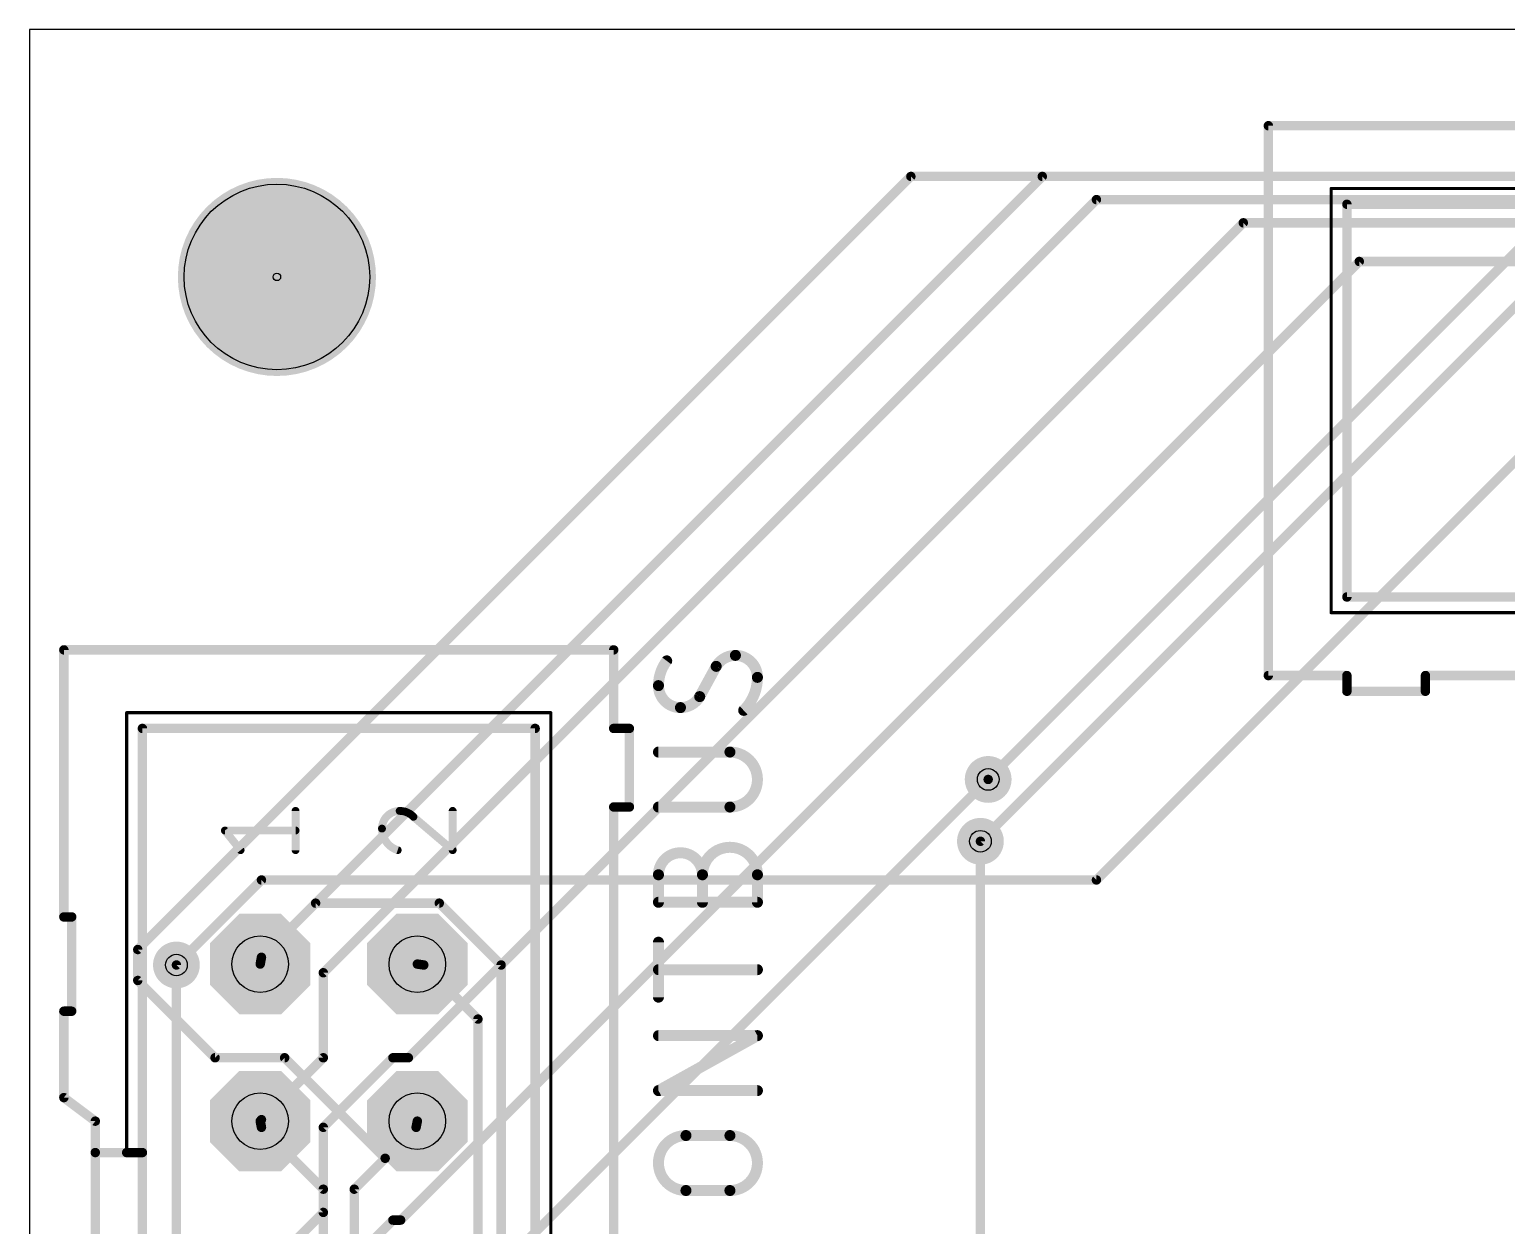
# Model space of a CAD drawing. Extents: x 0 to 200, y 0 to 49.
# Drawn here: x 0 to 23.88, y 28.66 to 48 of the extents above; entities that cross this region are included whole.
import ezdxf

# ---------------------------------------------------------------- set-up
doc = ezdxf.new("R2010")
doc.units = 0
for name, color, linetype in [('1', 12, 'CONTINUOUS'), ('16', 132, 'CONTINUOUS'), ('17', 110, 'CONTINUOUS'), ('18', 110, 'CONTINUOUS'), ('20', 31, 'CONTINUOUS'), ('21', 253, 'CONTINUOUS'), ('25', 253, 'CONTINUOUS'), ('29', 253, 'CONTINUOUS'), ('30', 253, 'CONTINUOUS'), ('44', 253, 'CONTINUOUS'), ('51', 253, 'CONTINUOUS')]:
    doc.layers.add(name, color=color, linetype=linetype)

# ---------------------------------------------------------------- blocks, each defined once
blk = doc.blocks.new('RECT')
blk.add_solid([(-0.5, -0.5), (0.5, -0.5), (-0.5, 0.5), (0.5, 0.5)])
blk = doc.blocks.new('OCTAGONP')
at = {"const_width": 0.5}
blk.add_lwpolyline([(-0.25, -0.1036), (-0.25, 0.1036), (-0.1036, 0.25), (0.1036, 0.25), (0.25, 0.1036), (0.25, -0.1036), (0.1036, -0.25), (-0.1036, -0.25), (-0.25, -0.1036), (-0.25, 0.1036)], dxfattribs=at)
blk = doc.blocks.new('ROUNDV')
at = {"const_width": 0.5}
blk.add_lwpolyline([(0, -0.25, 1), (0, 0.25, 1), (0, -0.25)], format="xyb", dxfattribs=at)

msp = doc.modelspace()

# ---------------------------------------------------------------- linework, layer by layer
at = {"layer": '1', "const_width": 0.1524}
for points in [[(3.75, 33), (16.375, 45.625)], [(16.375, 45.625), (39.375, 45.625)], [(4.75, 32.75), (17.25, 45.25)], [(17.25, 45.25), (37.25, 45.25)], [(6.125, 31.375), (19.625, 44.875)], [(19.625, 44.875), (35, 44.875)], [(6, 28.75), (21.5, 44.25)], [(21.5, 44.25), (26, 44.25)], [(6.875, 27.25), (15.5, 35.875)], [(15.375, 27.125), (15.375, 34.875)], [(3.75, 33), (3.73, 32.89)], [(2.375, 32.875), (2.375, 24.75)], [(4.75, 31.375), (4.75, 32.75)], [(3.75, 30.375), (4.75, 31.375)], [(4.75, 30.25), (5.875, 31.375)], [(5.875, 31.375), (6.125, 31.375)], [(3.75, 30.375), (3.73, 30.35)], [(4.75, 28.875), (4.75, 30.25)], [(3.75, 27.875), (4.75, 28.875)], [(4.75, 27.625), (5.875, 28.75)], [(5.875, 28.75), (6, 28.75)]]:
    msp.add_lwpolyline(points, dxfattribs=at)
at = {"layer": '1', "const_width": 0.0762}
for points in [[(16.375, 45.6631, 1), (16.375, 45.5869)], [(16.4019, 45.5981, 1), (16.3481, 45.6519)], [(17.25, 45.2881, 1), (17.25, 45.2119)], [(17.2769, 45.2231, 1), (17.2231, 45.2769)], [(19.625, 44.9131, 1), (19.625, 44.8369)], [(19.6519, 44.8481, 1), (19.5981, 44.9019)], [(21.5, 44.2881, 1), (21.5, 44.2119)], [(21.5269, 44.2231, 1), (21.4731, 44.2769)], [(15.5269, 35.8481, 1), (15.4731, 35.9019)], [(15.4131, 34.875, 1), (15.3369, 34.875)], [(3.7231, 33.0269, 1), (3.7769, 32.9731)], [(3.7875, 32.9932, 1), (3.7125, 33.0068)], [(2.4131, 32.875, 1), (2.3369, 32.875)], [(3.6925, 32.8968, 1), (3.7675, 32.8832)], [(4.7881, 32.75, 1), (4.7119, 32.75)], [(4.7231, 32.7769, 1), (4.7769, 32.7231)], [(4.7119, 31.375, 1), (4.7881, 31.375)], [(4.7769, 31.3481, 1), (4.7231, 31.4019)], [(5.875, 31.4131, 1), (5.875, 31.3369)], [(5.9019, 31.3481, 1), (5.8481, 31.4019)], [(6.0981, 31.4019, 1), (6.1519, 31.3481)], [(6.125, 31.3369, 1), (6.125, 31.4131)], [(3.7002, 30.3738, 1), (3.7598, 30.3262)], [(3.7231, 30.4019, 1), (3.7769, 30.3481)], [(3.7798, 30.3512, 1), (3.7202, 30.3988)], [(4.7881, 30.25, 1), (4.7119, 30.25)], [(4.7231, 30.2769, 1), (4.7769, 30.2231)], [(4.7119, 28.875, 1), (4.7881, 28.875)], [(4.7769, 28.8481, 1), (4.7231, 28.9019)], [(5.875, 28.7881, 1), (5.875, 28.7119)], [(5.9019, 28.7231, 1), (5.8481, 28.7769)], [(5.9731, 28.7769, 1), (6.0269, 28.7231)], [(6, 28.7119, 1), (6, 28.7881)]]:
    msp.add_lwpolyline(points, format="xyb", dxfattribs=at)
at = {"layer": '16', "const_width": 0.1524}
for points in [[(1.75, 33.125), (14.25, 45.625)], [(14.25, 45.625), (36.875, 45.625)], [(15.5, 35.875), (24.875, 45.25)], [(15.375, 34.875), (25.375, 44.875)], [(24.75, 41.75), (17.25, 34.25)], [(3.75, 34.25), (2.375, 32.875)], [(17.25, 34.25), (3.75, 34.25)], [(3.75, 33), (4.625, 33.875)], [(4.625, 33.875), (6.625, 33.875)], [(6.625, 33.875), (7.625, 32.875)], [(1.75, 32.625), (1.75, 33.125)], [(3.75, 33), (3.73, 32.89)], [(6.375, 32.875), (6.27, 32.89)], [(6.375, 32.875), (7.25, 32)], [(7.625, 32.875), (7.625, 24.875)], [(3, 31.375), (1.75, 32.625)], [(7.25, 32), (7.25, 24.375)], [(4.125, 31.375), (3, 31.375)], [(5.75, 29.75), (4.125, 31.375)], [(3.75, 30.25), (3.73, 30.35)], [(6.25, 30.25), (6.27, 30.35)], [(3.75, 30.25), (4.75, 29.25)], [(6.25, 30.25), (5.75, 29.75)], [(5.75, 29.75), (5.25, 29.25)], [(4.75, 29.25), (4.75, 22.375)], [(5.25, 29.25), (5.25, 22.375)]]:
    msp.add_lwpolyline(points, dxfattribs=at)
at = {"layer": '16', "const_width": 0.0762}
for points in [[(14.25, 45.6631, 1), (14.25, 45.5869)], [(14.2769, 45.5981, 1), (14.2231, 45.6519)], [(15.4731, 35.9019, 1), (15.5269, 35.8481)], [(15.3481, 34.9019, 1), (15.4019, 34.8481)], [(3.75, 34.2881, 1), (3.75, 34.2119)], [(3.7769, 34.2231, 1), (3.7231, 34.2769)], [(17.2231, 34.2769, 1), (17.2769, 34.2231)], [(17.25, 34.2119, 1), (17.25, 34.2881)], [(4.625, 33.9131, 1), (4.625, 33.8369)], [(4.6519, 33.8481, 1), (4.5981, 33.9019)], [(6.6519, 33.9019, 1), (6.5981, 33.8481)], [(6.625, 33.8369, 1), (6.625, 33.9131)], [(1.7881, 33.125, 1), (1.7119, 33.125)], [(1.7231, 33.1519, 1), (1.7769, 33.0981)], [(3.7231, 33.0269, 1), (3.7769, 32.9731)], [(3.7875, 32.9932, 1), (3.7125, 33.0068)], [(6.2754, 32.9277, 1), (6.2646, 32.8523)], [(2.3481, 32.9019, 1), (2.4019, 32.8481)], [(3.6925, 32.8968, 1), (3.7675, 32.8832)], [(6.4019, 32.9019, 1), (6.3481, 32.8481)], [(6.3696, 32.8373, 1), (6.3804, 32.9127)], [(7.6631, 32.875, 1), (7.5869, 32.875)], [(7.5981, 32.8481, 1), (7.6519, 32.9019)], [(1.7119, 32.625, 1), (1.7881, 32.625)], [(1.7769, 32.6519, 1), (1.7231, 32.5981)], [(7.2881, 32, 1), (7.2119, 32)], [(7.2231, 31.9731, 1), (7.2769, 32.0269)], [(3, 31.4131, 1), (3, 31.3369)], [(2.9731, 31.3481, 1), (3.0269, 31.4019)], [(4.1519, 31.4019, 1), (4.0981, 31.3481)], [(4.125, 31.3369, 1), (4.125, 31.4131)], [(3.7674, 30.3575, 1), (3.6926, 30.3425)], [(6.3074, 30.3425, 1), (6.2326, 30.3575)], [(3.7769, 30.2769, 1), (3.7231, 30.2231)], [(3.7126, 30.2425, 1), (3.7874, 30.2575)], [(6.2126, 30.2575, 1), (6.2874, 30.2425)], [(6.2769, 30.2231, 1), (6.2231, 30.2769)], [(5.7231, 29.7769, 1), (5.7769, 29.7231)], [(5.7769, 29.7231, 1), (5.7231, 29.7769)], [(5.7231, 29.7231, 1), (5.7769, 29.7769)], [(4.7881, 29.25, 1), (4.7119, 29.25)], [(4.7231, 29.2231, 1), (4.7769, 29.2769)], [(5.2881, 29.25, 1), (5.2119, 29.25)], [(5.2231, 29.2769, 1), (5.2769, 29.2231)]]:
    msp.add_lwpolyline(points, format="xyb", dxfattribs=at)
at = {"layer": '20'}
for p, q in [((200, 48), (0, 48)), ((0, 48), (0, 0))]:
    msp.add_line(p, q, dxfattribs=at)
for radius in [1.5, 0.06]:
    msp.add_circle((4, 44), radius, dxfattribs=at)
at = {"layer": '21'}
for points, const_width in [([(20.03, 46.445), (24.729, 46.445)], 0.1524), ([(20.03, 46.445), (20.03, 37.555)], 0.1524), ([(25.618, 45.429), (21.046, 45.429)], 0.0508), ([(21.046, 45.429), (21.046, 38.571)], 0.0508), ([(21.3, 45.175), (21.3, 38.825)], 0.1524), ([(21.3, 45.175), (25.618, 45.175)], 0.1524), ([(46.7, 38.825), (21.3, 38.825)], 0.1524), ([(21.046, 38.571), (46.954, 38.571)], 0.0508), ([(9.445, 37.97), (0.555, 37.97)], 0.1524), ([(0.555, 37.97), (0.555, 33.652)], 0.1524), ([(9.445, 37.97), (9.445, 36.7)], 0.1524), ([(21.3, 37.555), (20.03, 37.555)], 0.1524), ([(21.3, 37.555), (21.3, 37.301)], 0.1524), ([(22.57, 37.555), (22.57, 37.301)], 0.1524), ([(33.365, 37.555), (22.57, 37.555)], 0.1524), ([(21.3, 37.301), (22.57, 37.301)], 0.1524), ([(8.429, 36.954), (1.571, 36.954)], 0.0508), ([(1.571, 36.954), (1.571, 29.842)], 0.0508), ([(8.175, 36.7), (1.825, 36.7)], 0.1524), ([(1.825, 29.842), (1.825, 36.7)], 0.1524), ([(8.175, 36.7), (8.175, 11.3)], 0.1524), ([(8.429, 11.046), (8.429, 36.954)], 0.0508), ([(9.699, 36.7), (9.445, 36.7)], 0.1524), ([(9.699, 35.43), (9.699, 36.7)], 0.1524), ([(4.3015, 34.7315), (4.3015, 35.3665)], 0.127), ([(6.8415, 34.7315), (6.8415, 35.3665)], 0.127), ([(9.699, 35.43), (9.445, 35.43)], 0.1524), ([(9.445, 35.43), (9.445, 24.635)], 0.1524), ([(3.4125, 34.7315), (3.1585, 35.049)], 0.127), ([(3.1585, 35.049), (4.3015, 35.049)], 0.127), ([(6.2065, 35.2713), (6.8415, 34.7315)], 0.127), ([(0.682, 33.652), (0.555, 33.652)], 0.1524), ([(0.682, 33.652), (0.682, 32.128)], 0.1524), ([(0.555, 32.128), (0.682, 32.128)], 0.1524), ([(0.555, 32.128), (0.555, 30.731)], 0.1524), ([(0.555, 30.731), (1.063, 30.35)], 0.1524), ([(1.063, 29.842), (1.063, 30.35)], 0.1524), ([(1.571, 29.842), (1.063, 29.842)], 0.1524), ([(1.063, 28.318), (1.063, 29.842)], 0.1524), ([(1.825, 29.842), (1.571, 29.842)], 0.1524), ([(1.825, 28.318), (1.825, 29.842)], 0.1524)]:
    msp.add_lwpolyline(points, dxfattribs=dict(at, const_width=const_width))
for points, const_width in [([(20.03, 46.4831, 1), (20.03, 46.4069)], 0.0762), ([(20.0681, 46.445, 1), (19.9919, 46.445)], 0.0762), ([(21.046, 45.4417, 1), (21.046, 45.4163)], 0.0254), ([(21.0587, 45.429, 1), (21.0333, 45.429)], 0.0254), ([(21.3381, 45.175, 1), (21.2619, 45.175)], 0.0762), ([(21.3, 45.2131, 1), (21.3, 45.1369)], 0.0762), ([(21.3, 38.8631, 1), (21.3, 38.7869)], 0.0762), ([(21.2619, 38.825, 1), (21.3381, 38.825)], 0.0762), ([(21.046, 38.5837, 1), (21.046, 38.5583)], 0.0254), ([(21.0333, 38.571, 1), (21.0587, 38.571)], 0.0254), ([(0.555, 38.0081, 1), (0.555, 37.9319)], 0.0762), ([(0.5931, 37.97, 1), (0.5169, 37.97)], 0.0762), ([(9.4831, 37.97, 1), (9.4069, 37.97)], 0.0762), ([(9.445, 37.9319, 1), (9.445, 38.0081)], 0.0762), ([(20.03, 37.5931, 1), (20.03, 37.5169)], 0.0762), ([(19.9919, 37.555, 1), (20.0681, 37.555)], 0.0762), ([(21.3381, 37.555, 1), (21.2619, 37.555)], 0.0762), ([(21.3, 37.5169, 1), (21.3, 37.5931)], 0.0762), ([(22.6081, 37.555, 1), (22.5319, 37.555)], 0.0762), ([(22.57, 37.5931, 1), (22.57, 37.5169)], 0.0762), ([(21.3, 37.3391, 1), (21.3, 37.2629)], 0.0762), ([(21.2619, 37.301, 1), (21.3381, 37.301)], 0.0762), ([(22.5319, 37.301, 1), (22.6081, 37.301)], 0.0762), ([(22.57, 37.2629, 1), (22.57, 37.3391)], 0.0762), ([(1.571, 36.9667, 1), (1.571, 36.9413)], 0.0254), ([(1.5837, 36.954, 1), (1.5583, 36.954)], 0.0254), ([(1.825, 36.7381, 1), (1.825, 36.6619)], 0.0762), ([(1.8631, 36.7, 1), (1.7869, 36.7)], 0.0762), ([(8.2131, 36.7, 1), (8.1369, 36.7)], 0.0762), ([(8.175, 36.6619, 1), (8.175, 36.7381)], 0.0762), ([(8.4417, 36.954, 1), (8.4163, 36.954)], 0.0254), ([(8.429, 36.9413, 1), (8.429, 36.9667)], 0.0254), ([(9.445, 36.7381, 1), (9.445, 36.6619)], 0.0762), ([(9.7371, 36.7, 1), (9.6609, 36.7)], 0.0762), ([(9.699, 36.6619, 1), (9.699, 36.7381)], 0.0762), ([(9.4069, 36.7, 1), (9.4831, 36.7)], 0.0762), ([(4.3332, 35.3665, 1), (4.2698, 35.3665)], 0.0635), ([(5.9843, 35.3665, 0.4142), (5.6985, 35.0808)], 0.127), ([(6.2065, 35.2713, 0.2053), (5.9843, 35.3665)], 0.127), ([(5.9842, 35.3982, 1), (5.9843, 35.3348)], 0.0635), ([(5.9843, 35.3347, 1), (5.9843, 35.3983)], 0.0635), ([(6.8732, 35.3665, 1), (6.8098, 35.3665)], 0.0635), ([(9.445, 35.4681, 1), (9.445, 35.3919)], 0.0762), ([(9.4831, 35.43, 1), (9.4069, 35.43)], 0.0762), ([(9.6609, 35.43, 1), (9.7371, 35.43)], 0.0762), ([(9.699, 35.3919, 1), (9.699, 35.4681)], 0.0762), ([(3.1585, 35.0808, 1), (3.1585, 35.0172)], 0.0635), ([(3.1833, 35.0688, 1), (3.1337, 35.0292)], 0.0635), ([(4.3015, 35.0172, 1), (4.3015, 35.0808)], 0.0635), ([(5.6985, 35.0808, 0.3252), (5.9525, 34.7315)], 0.127), ([(5.7302, 35.0807, 1), (5.6668, 35.0808)], 0.0635), ([(5.6668, 35.0808, 1), (5.7302, 35.0808)], 0.0635), ([(6.2271, 35.2954, 1), (6.1859, 35.2471)], 0.0635), ([(6.1835, 35.2494, 1), (6.2295, 35.2931)], 0.0635), ([(3.3877, 34.7117, 1), (3.4373, 34.7513)], 0.0635), ([(4.2698, 34.7315, 1), (4.3332, 34.7315)], 0.0635), ([(5.9427, 34.7013, 1), (5.9623, 34.7617)], 0.0635), ([(6.8098, 34.7315, 1), (6.8732, 34.7315)], 0.0635), ([(6.8209, 34.7073, 1), (6.8621, 34.7557)], 0.0635), ([(0.555, 33.6901, 1), (0.555, 33.6139)], 0.0762), ([(0.5169, 33.652, 1), (0.5931, 33.652)], 0.0762), ([(0.7201, 33.652, 1), (0.6439, 33.652)], 0.0762), ([(0.682, 33.6139, 1), (0.682, 33.6901)], 0.0762), ([(0.555, 32.1661, 1), (0.555, 32.0899)], 0.0762), ([(0.5931, 32.128, 1), (0.5169, 32.128)], 0.0762), ([(0.6439, 32.128, 1), (0.7201, 32.128)], 0.0762), ([(0.682, 32.0899, 1), (0.682, 32.1661)], 0.0762), ([(0.5779, 30.7615, 1), (0.5321, 30.7005)], 0.0762), ([(0.5169, 30.731, 1), (0.5931, 30.731)], 0.0762), ([(1.1011, 30.35, 1), (1.0249, 30.35)], 0.0762), ([(1.0401, 30.3195, 1), (1.0859, 30.3805)], 0.0762), ([(1.063, 29.8801, 1), (1.063, 29.8039)], 0.0762), ([(1.1011, 29.842, 1), (1.0249, 29.842)], 0.0762), ([(1.0249, 29.842, 1), (1.1011, 29.842)], 0.0762), ([(1.571, 29.8801, 1), (1.571, 29.8039)], 0.0762), ([(1.571, 29.8039, 1), (1.571, 29.8801)], 0.0762), ([(1.5583, 29.842, 1), (1.5837, 29.842)], 0.0254), ([(1.8631, 29.842, 1), (1.7869, 29.842)], 0.0762), ([(1.7869, 29.842, 1), (1.8631, 29.842)], 0.0762), ([(1.825, 29.8039, 1), (1.825, 29.8801)], 0.0762)]:
    msp.add_lwpolyline(points, format="xyb", dxfattribs=dict(at, const_width=const_width))
at = {"layer": '25'}
for points, const_width in [([(11.4135, 37.8811, 0.2656), (11.1024, 37.7033)], 0.1778), ([(11.4135, 37.9256, 1), (11.4135, 37.8367)], 0.0889), ([(11.7691, 37.5255, 0.4142), (11.4135, 37.8811)], 0.1778), ([(11.4135, 37.8367, 1), (11.4135, 37.9256)], 0.0889), ([(10.3023, 37.7922, 0.1623), (10.1689, 37.3922)], 0.1778), ([(10.3378, 37.7655, 1), (10.2667, 37.8189)], 0.0889), ([(11.0641, 37.7259, 1), (11.1406, 37.6807)], 0.0889), ([(11.1414, 37.682, 1), (11.0633, 37.7246)], 0.0889), ([(11.5469, 36.9921, 0.2), (11.7691, 37.5255)], 0.1778), ([(11.8135, 37.5255, 1), (11.7247, 37.5255)], 0.0889), ([(11.7247, 37.5255, 1), (11.8135, 37.5255)], 0.0889), ([(10.1689, 37.3922, 0.4142), (10.5245, 37.0365)], 0.1778), ([(10.2134, 37.3922, 1), (10.1245, 37.3922)], 0.0889), ([(10.1245, 37.3921, 1), (10.2134, 37.3922)], 0.0889), ([(10.5245, 37.0365, 0.2656), (10.8357, 37.2144)], 0.1778), ([(10.7966, 37.2356, 1), (10.8747, 37.1931)], 0.0889), ([(10.8739, 37.1918, 1), (10.7974, 37.2369)], 0.0889), ([(10.5245, 37.081, 1), (10.5245, 36.9921)], 0.0889), ([(10.5245, 36.9921, 1), (10.5245, 37.081)], 0.0889), ([(11.5156, 37.0237, 1), (11.5781, 36.9605)], 0.0889), ([(10.1689, 36.3624, 1), (10.1689, 36.2735)], 0.0889), ([(11.3246, 35.429, 1), (11.3246, 36.318)], 0.1778), ([(11.3246, 36.3624, 1), (11.3246, 36.2735)], 0.0889), ([(11.3246, 36.2735, 1), (11.3246, 36.3624)], 0.0889), ([(10.1689, 35.4734, 1), (10.1689, 35.3845)], 0.0889), ([(11.3246, 35.4734, 1), (11.3246, 35.3845)], 0.0889), ([(11.3246, 35.3845, 1), (11.3246, 35.4734)], 0.0889), ([(11.7691, 34.3336, 1), (10.8801, 34.3336)], 0.1778), ([(10.8801, 34.3336, 1), (10.1689, 34.3336)], 0.1778), ([(10.2134, 34.3336, 1), (10.1245, 34.3336)], 0.0889), ([(10.9245, 34.3336, 1), (10.8357, 34.3336)], 0.0889), ([(11.8135, 34.3336, 1), (11.7247, 34.3336)], 0.0889), ([(10.1245, 34.3336, 1), (10.2134, 34.3336)], 0.0889), ([(10.8357, 34.3336, 1), (10.9245, 34.3336)], 0.0889), ([(10.8357, 34.3336, 1), (10.9245, 34.3336)], 0.0889), ([(11.7247, 34.3336, 1), (11.8135, 34.3336)], 0.0889), ([(10.1689, 33.9335, 1), (10.1689, 33.8446)], 0.0889), ([(10.1245, 33.8891, 1), (10.2134, 33.8891)], 0.0889), ([(10.8357, 33.8891, 1), (10.9245, 33.8891)], 0.0889), ([(11.7247, 33.8891, 1), (11.8135, 33.8891)], 0.0889), ([(11.7691, 33.8446, 1), (11.7691, 33.9335)], 0.0889), ([(10.2134, 33.2438, 1), (10.1245, 33.2438)], 0.0889), ([(10.1689, 32.8438, 1), (10.1689, 32.7549)], 0.0889), ([(11.7691, 32.7549, 1), (11.7691, 32.8438)], 0.0889), ([(10.1245, 32.3548, 1), (10.2134, 32.3548)], 0.0889), ([(10.1689, 31.7773, 1), (10.1689, 31.6884)], 0.0889), ([(11.7907, 31.694, 1), (11.7475, 31.7717)], 0.0889), ([(11.7691, 31.6884, 1), (11.7691, 31.7773)], 0.0889), ([(10.1689, 30.8883, 1), (10.1689, 30.7994)], 0.0889), ([(10.1473, 30.8827, 1), (10.1905, 30.805)], 0.0889), ([(11.7691, 30.7994, 1), (11.7691, 30.8883)], 0.0889), ([(10.6134, 30.1176, 1), (10.6134, 29.2286)], 0.1778), ([(10.6134, 30.162, 1), (10.6134, 30.0731)], 0.0889), ([(10.6134, 30.0731, 1), (10.6134, 30.162)], 0.0889), ([(11.3246, 29.2286, 1), (11.3246, 30.1176)], 0.1778), ([(11.3246, 30.162, 1), (11.3246, 30.0731)], 0.0889), ([(11.3246, 30.0731, 1), (11.3246, 30.162)], 0.0889), ([(10.6134, 29.273, 1), (10.6134, 29.1841)], 0.0889), ([(10.6134, 29.1841, 1), (10.6134, 29.273)], 0.0889), ([(11.3246, 29.273, 1), (11.3246, 29.1841)], 0.0889), ([(11.3246, 29.1841, 1), (11.3246, 29.273)], 0.0889)]:
    msp.add_lwpolyline(points, format="xyb", dxfattribs=dict(at, const_width=const_width))
at = {"layer": '25', "const_width": 0.1778}
for points in [[(11.1024, 37.7033), (10.8357, 37.2144)], [(11.3246, 36.318), (10.1689, 36.318)], [(10.1689, 35.429), (11.3246, 35.429)], [(10.1689, 33.8891), (10.1689, 34.3336)], [(10.8801, 33.8891), (10.8801, 34.3336)], [(11.7691, 34.3336), (11.7691, 33.8891)], [(11.7691, 33.8891), (10.1689, 33.8891)], [(10.1689, 32.3548), (10.1689, 33.2438)], [(11.7691, 32.7993), (10.1689, 32.7993)], [(10.1689, 30.8438), (11.7691, 31.7328)], [(11.7691, 31.7328), (10.1689, 31.7328)], [(11.7691, 30.8438), (10.1689, 30.8438)], [(10.6134, 30.1176), (11.3246, 30.1176)], [(11.3246, 29.2286), (10.6134, 29.2286)]]:
    msp.add_lwpolyline(points, dxfattribs=at)
at = {"layer": '29'}
for points, const_width in [([(4, 43.1992, 1), (4, 44.8008, 1), (4, 43.1992)], 1.6016), ([(4, 43.9192, 1), (4, 44.0808, 1), (4, 43.9192)], 0.1616)]:
    msp.add_lwpolyline(points, format="xyb", dxfattribs=dict(at, const_width=const_width))
at = {"layer": '30'}
for points, const_width in [([(4, 43.1992, 1), (4, 44.8008, 1), (4, 43.1992)], 1.6016), ([(4, 43.9192, 1), (4, 44.0808, 1), (4, 43.9192)], 0.1616)]:
    msp.add_lwpolyline(points, format="xyb", dxfattribs=dict(at, const_width=const_width))
at = {"layer": '44'}
for centre, radius in [((15.5, 35.875), 0.175), ((15.375, 34.875), 0.175), ((3.73, 32.89), 0.4572), ((6.27, 32.89), 0.4572), ((2.375, 32.875), 0.175), ((3.73, 30.35), 0.4572), ((6.27, 30.35), 0.4572)]:
    msp.add_circle(centre, radius, dxfattribs=at)

# ---------------------------------------------------------------- block references
at = {"layer": '17', "xscale": 1.4224, "yscale": 1.4224, "rotation": 270}
for p in [(3.73, 32.89), (3.73, 32.89), (6.27, 32.89), (6.27, 32.89), (3.73, 30.35), (3.73, 30.35), (6.27, 30.35), (6.27, 30.35)]:
    msp.add_blockref('OCTAGONP', p, dxfattribs=at)
at = {"layer": '18', "xscale": 0.7564, "yscale": 0.7564}
for p in [(15.5, 35.875), (15.5, 35.875), (15.375, 34.875), (15.375, 34.875), (2.375, 32.875), (2.375, 32.875)]:
    msp.add_blockref('ROUNDV', p, dxfattribs=at)
at = {"layer": '29', "xscale": 1.6256, "yscale": 1.6256, "rotation": 270}
for p in [(3.73, 32.89), (6.27, 32.89), (3.73, 30.35), (6.27, 30.35)]:
    msp.add_blockref('OCTAGONP', p, dxfattribs=at)
at = {"layer": '30', "xscale": 1.6256, "yscale": 1.6256, "rotation": 270}
for p in [(3.73, 32.89), (6.27, 32.89), (3.73, 30.35), (6.27, 30.35)]:
    msp.add_blockref('OCTAGONP', p, dxfattribs=at)
at = {"layer": '51', "xscale": 0.508, "yscale": 0.508, "rotation": 270}
for p in [(3.73, 32.89), (6.27, 32.89), (3.73, 30.35), (6.27, 30.35)]:
    msp.add_blockref('RECT', p, dxfattribs=at)

doc.saveas('drawing.dxf')
